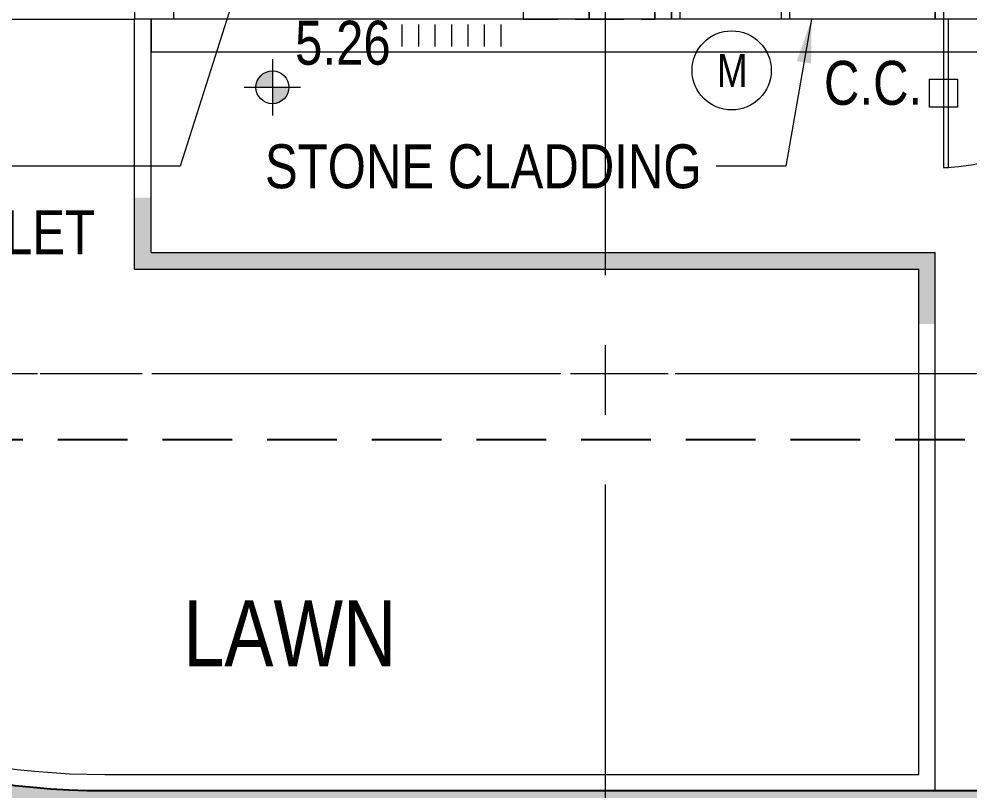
# Model space of a CAD drawing. Header units: millimetres. Extents: x 833576263 to 1668046980, y 817519639 to 1636103653.
# Drawn here: x 833988453 to 833997106, y 818033127 to 818040152 of the extents above; entities that cross this region are included whole.
import ezdxf
from ezdxf.enums import TextEntityAlignment as Align

# ---------------------------------------------------------------- set-up
doc = ezdxf.new("R2010")
doc.units = ezdxf.units.MM
doc.header["$LTSCALE"] = 100
doc.header["$MEASUREMENT"] = 0
for name, pattern in [('R_P_Grid$0$CENTER', [50.8, 31.75, -6.35, 6.35, -6.35]), ('R_P_LG$0$HIDDEN', [9.525, 6.35, -3.175]), ('R_P_LG$0$HIDDEN2', [4.7625, 3.175, -1.5875])]:
    doc.linetypes.add(name, pattern=pattern)
doc.layers.get('Defpoints').update_dxf_attribs({"color": 170})
doc.layers.add('C_DWG1002P00L0LGGBP$0$C_PLASTER', color=7, linetype='Continuous', true_color=0xe6e6be)
for name, color, linetype, lineweight in [('R_P_Grid$0$RDA0251', 1, 'R_P_Grid$0$CENTER', 18), ('R_P_LG$0$RDA0322', 1, 'Continuous', 18), ('R_P_LG$0$RDA04011', 4, 'Continuous', 25), ('R_P_LG$0$RDA04031', 3, 'Continuous', 25), ('R_P_LG$0$RDA0506', 7, 'Continuous', 18), ('R_P_LG$0$RDA0624', 7, 'Continuous', 13), ('R_P_LG$0$RDA2141', 6, 'Continuous', 13), ('R_P_LG$0$RDA2142', 1, 'Continuous', 18), ('R_P_LG$0$RDA2301', 7, 'Continuous', 18), ('R_P_LG$0$RDA2302', 7, 'R_P_LG$0$HIDDEN', 18), ('R_P_LG$0$RDA3151', 1, 'Continuous', 18), ('R_P_LG$0$RDA4701', 7, 'Continuous', 18), ('R_P_LG$0$RDA5802', 1, 'Continuous', 18), ('R_P_LG$0$RDA5803', 1, 'Continuous', 20)]:
    doc.layers.add(name, color=color, linetype=linetype, lineweight=lineweight)
doc.layers.add('X-REF', color=7, linetype='Continuous')
doc.styles.add('R_P_LG$0$Arial', font='arial.ttf', dxfattribs={"width": 0.8})
doc.styles.add('R_P_LG$0$romans', font='arial.ttf', dxfattribs={"width": 0.8})
doc.dimstyles.new('R_P_LG$0$M_200LA', dxfattribs={"dimscale": 200, "dimtxt": 2.5, "dimasz": 2, "dimexe": 0.8, "dimexo": 0, "dimgap": 0.75, "dimtad": 1, "dimdec": 0, "dimrnd": 1, "dimzin": 12, "dimdsep": 46, "dimtxsty": 'R_P_LG$0$romans', "dimcen": 2, "dimdle": 1, "dimclrd": 7, "dimclre": 7, "dimclrt": 4, "dimaunit": 1, "dimadec": 3, "dimazin": 0, "dimtfac": 1, "dimtdec": 0, "dimtix": 1, "dimtmove": 2, "dimatfit": 3, "dimfxl": 1, "dimtolj": 1, "dimlwd": 18, "dimlwe": 18, "dimarcsym": 0})

# ---------------------------------------------------------------- blocks, each defined once
blk = doc.blocks.new('R_P_Grid')
at = {"layer": 'R_P_Grid$0$RDA0251'}
for p, q in [((833993790, 818027660), (833993790, 818124763.4)), ((833964515, 818036926.7), (834072885.2, 818036926.7))]:
    blk.add_line(p, q, dxfattribs=at)
blk = doc.blocks.new('R_P_LG$0$P46A_FS_INLET_STAIRCASE - Type 1-5255599-LG_F _5_000 Mpd_')
at = {"layer": 'R_P_LG$0$RDA5802', "linetype": 'R_P_LG$0$HIDDEN2'}
for p, q in [((-175, 75), (-175, -75)), ((425, 75), (-175, 75)), ((425, 0), (-175, 0)), ((425, -75), (425, 75)), ((-175, -75), (425, -475))]:
    blk.add_line(p, q, dxfattribs=at)
blk.add_lwpolyline([(425, -75), (-175, -75), (-175, -475), (425, -475)], close=True, dxfattribs=at)
blk = doc.blocks.new('R_P_LG$0$D-925')
at = {"layer": 'R_P_LG$0$RDA3151'}
for points in [[(75, 100), (75, 1025), (120, 1025), (120, 100)], [(0, 100), (75, 100), (75, 0), (0, 0)], [(1075, 100), (1075, 0), (1000, 0), (1000, 100)]]:
    blk.add_lwpolyline(points, close=True, dxfattribs=at)
blk.add_arc((75, 100), 925, 0, 90, dxfattribs=at)
blk = doc.blocks.new('R_P_LG$0$LMark-FFL-1')
h = blk.add_hatch(color=256)
h.paths.add_polyline_path([(0, 0.75, 0.414214), (-0.75, 0), (0, 0)])
h.paths.add_polyline_path([(0.75, 0), (0, 0), (0, -0.75, 0.414214)])
for p, q in [((0, 1.28), (0, -1.28)), ((-1.28, 0), (1.28, 0))]:
    blk.add_line(p, q)
blk.add_circle((0, 0), 0.75)
at = {"color": 7, "style": 'R_P_LG$0$romans', "width": 0.8}
blk.add_attdef('FFL', (1.03, 1.03), '', height=2, dxfattribs=at)
blk = doc.blocks.new('R_P_LG$0$DD_1350-1350')
at = {"layer": 'R_P_LG$0$RDA3151'}
for points in [[(0, -100), (0, 0), (75, 0), (75, -100)], [(2850, -100), (2775, -100), (2775, 0), (2850, 0)], [(75, -1450), (120, -1450), (120, -100), (75, -100)], [(2775, -100), (2775, -1450), (2730, -1450), (2730, -100)]]:
    blk.add_lwpolyline(points, close=True, dxfattribs=at)
for centre, start, end in [((75, -100), 270, 0), ((2775, -100), 180, 270)]:
    blk.add_arc(centre, 1350, start, end, dxfattribs=at)
blk = doc.blocks.new('C_DWG1002P00L0LGGBP')
at = {"layer": 'C_DWG1002P00L0LGGBP$0$C_PLASTER'}
blk.add_hatch(color=256, dxfattribs=at).paths.add_polyline_path([(833989655, 818038026.7), (833989655, 818038526.7), (833989505, 818038526.7), (833989505, 818037876.7), (833996640, 818037876.7), (833996640, 818037376.7), (833996790, 818037376.7), (833996790, 818038026.7)])
blk = doc.blocks.new('R_P_LG')
at = {"layer": 'R_P_LG$0$RDA0624', "lineweight": 18}
h = blk.add_hatch(dxfattribs=at)
h.set_pattern_fill('DOTS', color=4, scale=90, angle=45, style=0)
h.set_pattern_definition([(45, (0, 0), (-50.513940681, 151.541822043), [0, -142.875])])
edge = h.paths.add_edge_path()
edge.add_arc((834065390, 818020126.7), 13000, 75, 90)
edge.add_line((834065390, 818033126.7), (833989233.5977, 818033126.7))
edge.add_arc((833989233.5977, 818040126.7), 7000, 227.47847394, 269.99999999, ccw=False)
edge.add_line((833984502.5276, 818034967.5358), (833978583.9299, 818040395.0234))
edge.add_arc((833983315, 818045554.1877), 7000, 180, 227.47847394, ccw=False)
edge.add_line((833976315, 818045554.1877), (833976315, 818098726.7))
edge.add_arc((833983314.9761, 818098726.7099), 6999.9761, 115.841715, 180.00008101, ccw=False)
edge.add_line((833980263.7812, 818105026.7), (834002230.1033, 818105026.7))
edge.add_line((834002230.1033, 818105026.7), (834002230.4132, 818116699.7))
edge.add_line((834002230.4132, 818116699.7), (833958315, 818116699.7))
edge.add_line((833958315, 818116699.7), (833958315, 818110699.7))
edge.add_line((833958315, 818110699.7), (833963315, 818110699.7))
edge.add_arc((833963315, 818103699.7), 7000, 0, 90, ccw=False)
edge.add_line((833970315, 818103699.7), (833970315, 818045554.1877))
edge.add_arc((833983315, 818045554.1877), 13000, 180, 227.47847393)
edge.add_line((833974528.727, 818035972.8826), (833980447.3247, 818030545.395))
edge.add_arc((833989233.5977, 818040126.7), 13000, 227.47847393, 270)
edge.add_line((833989233.5977, 818027126.7), (834065245.1822, 818027126.7))
edge.add_arc((834065245.1822, 818019026.7), 8100, 75, 90, ccw=False)
edge.add_line((834067341.6165, 818026850.6992), (834090782.7579, 818020569.6643))
edge.add_arc((834094147.4055, 818033126.7), 13000, 255, 270)
edge.add_line((834094147.4055, 818020126.7), (834118759.2741, 818020126.7))
edge.add_arc((834118759.2741, 818033126.7), 13000, 270, 282.26165437)
edge.add_line((834121520.1679, 818020423.257), (834124956.9903, 818021170.1963))
edge.add_arc((834126677.2395, 818013254.9741), 8100, 20.44433993, 102.26165437, ccw=False)
edge.add_arc((834190761.1764, 818035930.696), 59878.7776, 183.670517332, 199.356395537, ccw=False)
edge.add_line((834131005.2286, 818032097.3284), (834127870.7181, 818029996.4247))
edge.add_line((834127870.7181, 818029996.4247), (834126362.9837, 818029715.8154))
edge.add_arc((834117071.8823, 818047426.7), 20000, 270, 297.68143099, ccw=False)
edge.add_line((834117071.8823, 818027426.7), (834089164.0869, 818027426.7))
edge.add_arc((834089164.0869, 818033426.7), 6000, 255.00000001, 270, ccw=False)
edge.add_line((834087611.1726, 818027631.1451), (834068754.6476, 818032683.7357))
at = {"layer": 'R_P_LG$0$RDA4701'}
h = blk.add_hatch(dxfattribs=at)
h.set_pattern_fill('_USER', color=256, scale=150, angle=77.52488052, pattern_type=0)
h.set_pattern_definition([(90, (833959690, 818044300.67), (-150, 2e-08), [])])
h.paths.add_polyline_path([(833991937.4197, 818039901.7), (833991937.4197, 818040101.7), (833992962.4197, 818040101.7), (833992962.4197, 818039901.7)])
at = {"layer": 'Defpoints', "color": 5}
blk.add_lwpolyline([(834065390, 818033126.7), (833989233.5977, 818033126.7, -0.187693797), (833984502.5276, 818034967.5358), (833978583.9299, 818040395.0234, -0.210179309), (833976315, 818045554.1877), (833976315, 818098726.7, -0.28749194), (833980263.7707, 818105026.7), (834002230.1033, 818105026.7), (834002230.4132, 818116699.7), (833983315, 818116699.7, -0.415343744), (833976315.0521, 818123726.6999), (833970315, 818123726.6999), (833970315, 818045554.1877, 0.210179309), (833974528.727, 818035972.8826), (833980447.3247, 818030545.395, 0.187693797), (833989233.5977, 818027126.7), (834065245.1822, 818027126.7, -0.065543463)], format="xyb", dxfattribs=at)
at = {"layer": 'Defpoints', "color": 5, "linetype": 'R_P_LG$0$HIDDEN'}
blk.add_lwpolyline([(834005490, 818102926.7), (834005490, 818103526.7), (833983090, 818103526.7), (833983090, 818036326.7), (834005490, 818036326.7), (834005490, 818036926.7)], dxfattribs=at)
at = {"layer": 'R_P_LG$0$RDA0506'}
blk.add_circle((833994938, 818039684), 360, dxfattribs=at)
at = {"layer": 'R_P_LG$0$RDA2141'}
blk.add_line((833983590, 818040151.7), (833989505, 818040151.7), dxfattribs=at)
at = {"layer": 'R_P_LG$0$RDA2142'}
for p, q in [((833989505, 818040301.7), (833989505, 818040151.7)), ((833989860, 818040301.7), (833989860, 818040151.7)), ((833994240, 818040301.7), (833994240, 818040151.7)), ((833994390, 818040301.7), (833994390, 818040151.7)), ((833995465, 818040301.7), (833995465, 818040151.7)), ((833996790, 818040301.7), (833996790, 818040151.7)), ((833994390, 818040151.7), (833989505, 818040151.7)), ((833996790, 818040151.7), (833995465, 818040151.7))]:
    blk.add_line(p, q, dxfattribs=at)
at = {"layer": 'R_P_LG$0$RDA2301'}
for p, q in [((833989505, 818037876.7), (833989505, 818040151.7)), ((833989655, 818038026.7), (833989655, 818040151.7)), ((833995465, 818040151.7), (833994390, 818040151.7)), ((833989655, 818038026.7), (833996790, 818038026.7)), ((833996790, 818033126.7), (833996790, 818038026.7)), ((833989505, 818037876.7), (833996640, 818037876.7)), ((833996640, 818033276.7), (833996640, 818037876.7)), ((833989233.5977, 818033276.7), (833996640, 818033276.7)), ((833989233.5977, 818033126.7), (833996790, 818033126.7))]:
    blk.add_line(p, q, dxfattribs=at)
for radius in [6850, 7000]:
    blk.add_arc((833989233.5977, 818040126.7), radius, 227.47847394, 270, dxfattribs=at)
at = {"layer": 'R_P_LG$0$RDA2302'}
blk.add_line((833981090, 818036926.7), (834005490, 818036926.7), dxfattribs=at)
blk.add_lwpolyline([(834008914.9086, 818106062.8842), (834006490, 818106062.8842), (834006490, 818102926.7), (834005490, 818102926.7), (834005490, 818103526.7), (833981090, 818103526.7), (833981090, 818102926.7), (833976556.6667, 818102926.7), (833976556.6667, 818102926.7), (833976556.6667, 818079326.7), (833979090, 818079326.7), (833979090, 818078326.7), (833974590, 818078326.7), (833974590, 818061526.7), (833979090, 818061526.7), (833979090, 818060526.7), (833976556.6667, 818060526.7), (833976556.6667, 818036926.7), (834006490, 818036925.7), (834006490, 818033366.1737), (834028290, 818033366.1737), (834028290, 818036926.7), (834030040, 818036926.7)], dxfattribs=at)
at = {"layer": 'R_P_LG$0$RDA3151'}
blk.add_lwpolyline([(833996738.5294, 818039350.2294), (833996738.5294, 818039603.1706), (833996991.4706, 818039603.1706), (833996991.4706, 818039350.2294)], close=True, dxfattribs=at)
at = {"layer": 'R_P_LG$0$RDA4701'}
blk.add_lwpolyline([(833989655, 818039851.7), (834001190, 818039851.7), (834001190, 818038176.7), (834001490, 818038176.7), (834001490, 818040151.7), (833989655, 818040151.7)], close=True, dxfattribs=at)
at = {"layer": 'R_P_LG$0$RDA5803'}
blk.add_line((834065390, 818033126.7), (833989233.5977, 818033126.7), dxfattribs=at)
blk.add_arc((833989233.5977, 818040126.7), 7000, 227.47847394, 269.99999999, dxfattribs=at)
at = {"layer": 'R_P_LG$0$RDA0322', "xscale": 200, "yscale": 200, "zscale": 200}
blk.add_blockref('R_P_LG$0$LMark-FFL-1', (833990758.8796, 818039530.0464), dxfattribs=at).add_auto_attribs({'FFL': '5.26'})
at = {"layer": 'R_P_LG$0$RDA3151'}
for name, p in [('R_P_LG$0$D-925', (833994390, 818040151.7)), ('R_P_LG$0$DD_1350-1350', (833996790, 818040251.7))]:
    blk.add_blockref(name, p, dxfattribs=at)
at = {"layer": 'R_P_LG$0$RDA5802', "rotation": 180}
for p in [(833993465, 818040226.7), (833994065, 818040226.7)]:
    blk.add_blockref('R_P_LG$0$P46A_FS_INLET_STAIRCASE - Type 1-5255599-LG_F _5_000 Mpd_', p, dxfattribs=at)
at = {"layer": 'R_P_LG$0$RDA04011', "style": 'R_P_LG$0$Arial', "width": 0.8}
for s, p in [('C.C.', (833995777.49, 818039370.7968)), ('STONE CLADDING', (833990690.4961, 818038611.4586)), ('2 NOS. SPRINKLER INLET', (833983630.3695, 818038011.4586))]:
    blk.add_text(s, height=400, dxfattribs=at).set_placement(p)
at = {"layer": 'R_P_LG$0$RDA04031', "style": 'R_P_LG$0$Arial', "width": 0.8}
blk.add_text('LAWN', height=600, dxfattribs=at).set_placement((833989948.3319, 818034261.4903))
at = {"layer": 'R_P_LG$0$RDA0506', "color": 0, "lineweight": 15, "style": 'R_P_LG$0$romans', "width": 0.8}
blk.add_text('M', height=300, dxfattribs=at).set_placement((833994943, 818039684), align=Align.MIDDLE)
at = {"layer": 'R_P_LG$0$RDA04011'}
for points in [[(833990498.5231, 818040639.4602), (833989919.9858, 818038811.4586), (833988066.0164, 818038811.4586)], [(833995664.8626, 818040151.7), (833995430.6768, 818038811.4586), (833994797.6428, 818038811.4586)]]:
    blk.add_leader(points, dimstyle='R_P_LG$0$M_200LA', override={"dimgap": 0.75, "dimtad": 0}, dxfattribs=at)

msp = doc.modelspace()

# ---------------------------------------------------------------- block references
at = {"layer": 'X-REF'}
for name in ['R_P_LG', 'R_P_Grid', 'C_DWG1002P00L0LGGBP']:
    msp.add_blockref(name, (0, 0), dxfattribs=at)

doc.saveas('drawing.dxf')
